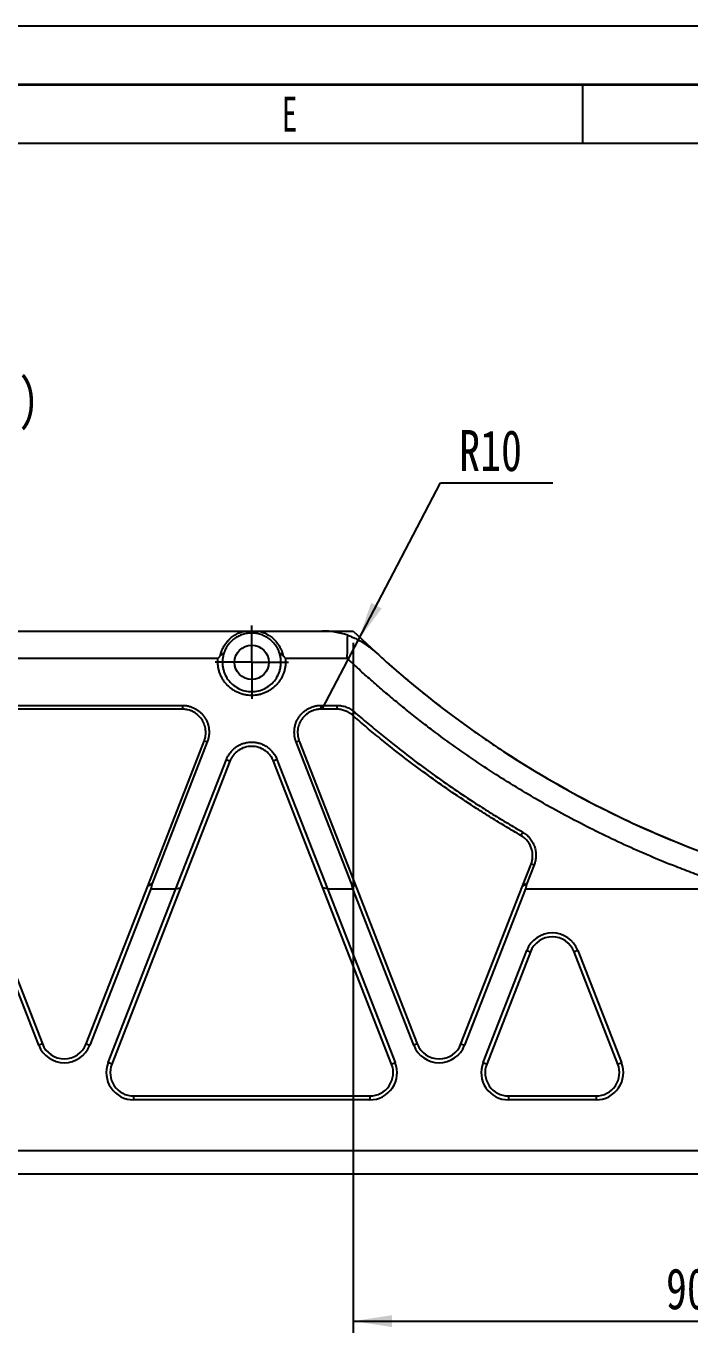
# Model space of a CAD drawing. Header units: millimetres. Extents: x 0 to 420, y 0 to 298.
# Drawn here: x 212.5 to 269.2, y 186.5 to 298 of the extents above; entities that cross this region are included whole.
import ezdxf

# ---------------------------------------------------------------- set-up
doc = ezdxf.new("R2010")
doc.units = ezdxf.units.MM
doc.linetypes.add('CENTERX2', pattern=[20.32, 12.7, -2.54, 2.54, -2.54])
for name, color, linetype in [('SLD-0', 179, 'Continuous'), ('가는실선', 7, 'Continuous'), ('중심선', 1, 'CENTERX2'), ('치수선', 104, 'Continuous')]:
    doc.layers.add(name, color=color, linetype=linetype)
doc.layers.add('도면층1', color=4, linetype='Continuous', lineweight=35)
doc.layers.add('도면층2', color=3, linetype='Continuous', lineweight=25)
doc.styles.add('SLDTEXTSTYLE0', font='TXT', dxfattribs={"width": 0.638186})
doc.styles.add('SLDTEXTSTYLE3', font='TXT', dxfattribs={"width": 0.75})
doc.dimstyles.new('SLDDIMSTYLE0', dxfattribs={"dimtxt": 3.5, "dimasz": 3.302, "dimexe": 0, "dimexo": 0.0625, "dimgap": 0.875, "dimtad": 1, "dimdec": 3, "dimlfac": 1.5, "dimrnd": 1e-09, "dimzin": 12, "dimdsep": 46, "dimtxsty": 'SLDTEXTSTYLE3', "dimsah": 1, "dimcen": 0.09, "dimadec": 0, "dimazin": 3, "dimtfac": 1, "dimtdec": 3, "dimtofl": 0, "dimtmove": 0, "dimatfit": 3, "dimfxl": 1, "dimfrac": 2, "dimtolj": 1, "dimtzin": 12, "dimarcsym": 0})
doc.dimstyles.new('SLDDIMSTYLE6', dxfattribs={"dimtxt": 3.5, "dimasz": 3.302, "dimexe": 0, "dimexo": 0.0625, "dimgap": 0.875, "dimtad": 0, "dimtih": 1, "dimtoh": 1, "dimdec": 3, "dimlfac": 1.5, "dimrnd": 1e-09, "dimzin": 12, "dimdsep": 46, "dimtxsty": 'SLDTEXTSTYLE3', "dimsah": 1, "dimcen": 0, "dimadec": 0, "dimazin": 3, "dimtfac": 1, "dimtdec": 3, "dimtofl": 0, "dimtmove": 0, "dimatfit": 3, "dimfxl": 1, "dimfrac": 2, "dimtolj": 1, "dimtzin": 12, "dimarcsym": 0})

# ---------------------------------------------------------------- blocks, each defined once
blk = doc.blocks.new('_D_6')
at = {"layer": '치수선', "transparency": 16777216}
for p, q in [((240.42, 245.39), (240.42, 186.51)), ((300.42, 210.05), (300.42, 186.51)), ((240.42, 187.51), (300.42, 187.51))]:
    blk.add_line(p, q, dxfattribs=at)
for points in [[(240.42, 187.51), (243.73, 187), (243.73, 188.01)], [(300.42, 187.51), (297.12, 188.01), (297.12, 187)]]:
    blk.add_solid(points, dxfattribs=at)
at = {"layer": '치수선', "transparency": 16777216, "insert": (267.12, 192.02), "char_height": 3.5, "attachment_point": 1, "style": 'SLDTEXTSTYLE3'}
blk.add_mtext('90', dxfattribs=at)
blk = doc.blocks.new('_D_13')
at = {"layer": '치수선', "transparency": 16777216}
for p, q in [((240.87, 245.63), (247.88, 259.02)), ((247.88, 259.02), (257.47, 259.02)), ((237.78, 239.72), (240.87, 245.63))]:
    blk.add_line(p, q, dxfattribs=at)
blk.add_solid([(240.87, 245.63), (242.85, 248.32), (241.95, 248.79)], dxfattribs=at)
at = {"layer": '치수선', "transparency": 16777216, "insert": (249.47, 263.54), "char_height": 3.5, "attachment_point": 1, "style": 'SLDTEXTSTYLE3'}
blk.add_mtext('R10', dxfattribs=at)
blk = doc.blocks.new('SW_CENTERMARKSYMBOL_5')
at = {"layer": '중심선', "color": 0}
for p, q in [((0, 1.67), (0, 3.13)), ((0, 0), (0, 1.67)), ((-1.67, 0), (-3.13, 0)), ((0, 0), (-1.67, 0)), ((0, 0), (0, -1.67)), ((0, 0), (1.67, 0)), ((1.67, 0), (3.13, 0)), ((0, -1.67), (0, -3.13))]:
    blk.add_line(p, q, dxfattribs=at)
blk = doc.blocks.new('SW_NOTE_0_1')
at = {"layer": '가는실선', "color": 0}
for p, q in [((3.24, -5), (9.14, 5)), ((14.8, -5), (20.69, 5)), ((3.24, -5), (0.29, 0)), ((6.19, 0), (0.29, 0)), ((14.8, -5), (11.85, 0)), ((17.75, 0), (11.85, 0))]:
    blk.add_line(p, q, dxfattribs=at)
at = {"layer": '가는실선', "color": 0, "char_height": 3.5, "attachment_point": 1, "style": 'SLDTEXTSTYLE3'}
for s, insert in [('6.3', (0, 4.51)), ('1.6', (11.56, 4.51)), ('(', (9.49, -1.51)), (')', (21.04, -1.51))]:
    blk.add_mtext(s, dxfattribs=dict(at, insert=insert))

msp = doc.modelspace()

# ---------------------------------------------------------------- linework, layer by layer
at = {"color": 7, "linetype": 'Continuous', "lineweight": 25}
for p, q in [((200.36737, 246.385926), (231.145972, 246.385926)), ((232.36737, 246.385926), (237.777951, 246.385926)), ((228.874373, 244.0455), (202.638969, 244.0455)), ((239.915013, 244.0455), (234.638969, 244.0455)), ((205.676294, 240.046884), (225.837048, 240.046884)), ((225.837048, 239.719259), (205.676294, 239.719259)), ((225.837048, 240.046884), (225.837048, 239.719259)), ((237.676294, 240.046884), (239.016988, 240.046884)), ((237.676294, 239.719259), (237.676294, 240.046884)), ((239.016988, 239.719259), (237.676294, 239.719259)), ((239.016988, 240.046884), (239.016988, 239.719259)), ((240.516868, 239.485098), (240.330878, 239.227136)), ((222.876756, 224.632089), (227.700203, 236.992174)), ((227.963945, 236.933763), (223.245382, 224.842445)), ((227.963945, 236.933763), (227.700203, 236.992174)), ((235.813139, 236.992174), (235.549397, 236.933763)), ((240.26796, 224.842445), (235.549397, 236.933763)), ((235.813139, 236.992174), (240.636586, 224.632089)), ((225.287119, 224.389065), (229.598046, 235.435817)), ((229.893516, 235.27731), (225.678806, 224.477115)), ((229.598046, 235.435817), (229.893516, 235.27731)), ((233.915296, 235.435817), (233.619826, 235.27731)), ((237.834536, 224.477115), (233.619826, 235.27731)), ((233.915296, 235.435817), (238.226223, 224.389065)), ((254.877492, 229.235748), (254.736087, 228.945965)), ((254.876756, 224.632089), (255.600315, 226.48621)), ((255.864056, 226.427799), (255.245382, 224.842445)), ((255.864056, 226.427799), (255.600315, 226.48621)), ((213.58299, 211.040027), (208.374834, 224.385926)), ((208.636586, 224.632089), (213.893516, 211.161208)), ((217.619826, 211.161208), (222.876756, 224.632089)), ((223.138508, 224.385926), (217.930352, 211.040027)), ((219.502613, 209.567525), (225.285403, 224.385926)), ((225.678806, 224.477115), (219.813139, 209.446344)), ((223.245382, 224.842445), (222.876756, 224.632089)), ((223.245382, 224.842445), (223.138508, 224.385926)), ((223.138508, 224.385926), (225.285403, 224.385926)), ((225.285403, 224.385926), (225.287119, 224.389065)), ((225.287119, 224.389065), (225.678806, 224.477115)), ((243.700203, 209.446344), (237.834536, 224.477115)), ((238.226223, 224.389065), (237.834536, 224.477115)), ((238.226223, 224.389065), (238.227939, 224.385926)), ((238.227939, 224.385926), (240.374834, 224.385926)), ((238.227939, 224.385926), (244.010729, 209.567525)), ((240.374834, 224.385926), (240.26796, 224.842445)), ((240.636586, 224.632089), (240.26796, 224.842445)), ((245.58299, 211.040027), (240.374834, 224.385926)), ((240.636586, 224.632089), (245.893516, 211.161208)), ((249.619826, 211.161208), (254.876756, 224.632089)), ((255.138508, 224.385926), (249.930352, 211.040027)), ((255.245382, 224.842445), (254.876756, 224.632089)), ((255.245382, 224.842445), (255.138508, 224.385926)), ((255.138508, 224.385926), (273.126893, 224.385926)), ((251.502613, 209.567525), (255.238727, 219.141316)), ((255.549252, 219.020136), (251.813139, 209.446344)), ((255.238727, 219.141316), (255.549252, 219.020136)), ((259.586089, 219.141316), (259.275563, 219.020136)), ((263.011677, 209.446344), (259.275563, 219.020136)), ((259.586089, 219.141316), (263.322203, 209.567525)), ((213.893516, 211.161208), (213.58299, 211.040027)), ((217.619826, 211.161208), (217.930352, 211.040027)), ((245.893516, 211.161208), (245.58299, 211.040027)), ((249.619826, 211.161208), (249.930352, 211.040027)), ((219.813139, 209.446344), (219.502613, 209.567525)), ((243.700203, 209.446344), (244.010729, 209.567525)), ((251.502613, 209.567525), (251.813139, 209.446344)), ((263.011677, 209.446344), (263.322203, 209.567525)), ((221.676294, 206.719259), (221.676294, 206.385926)), ((221.676294, 206.719259), (241.837048, 206.719259)), ((241.837048, 206.385926), (221.676294, 206.385926)), ((241.837048, 206.719259), (241.837048, 206.385926)), ((253.676294, 206.719259), (253.676294, 206.385926)), ((253.676294, 206.719259), (261.148521, 206.719259)), ((261.148521, 206.385926), (253.676294, 206.385926)), ((261.148521, 206.719259), (261.148521, 206.385926)), ((186.510456, 202.052592), (300.423338, 202.052592)), ((300.423338, 200.052592), (184.36737, 200.052592))]:
    msp.add_line(p, q, dxfattribs=at)
msp.add_circle((231.756671, 243.719259), 1.466667, dxfattribs=at)
for centre, radius, start, end in [((237.777951, 239.719259), 6.666667, 70.99750552, 90), ((257.412408, 218.293051), 2.333333, 21.31791228, 158.68208772), ((257.412408, 218.293051), 2, 21.31791228, 158.68208772), ((215.756671, 211.888293), 2.333333, 201.31791228, 338.68208772), ((215.756671, 211.888293), 2, 201.31791228, 338.68208772), ((247.756671, 211.888293), 2.333333, 201.31791228, 338.68208772), ((247.756671, 211.888293), 2, 201.31791228, 338.68208772), ((221.676294, 208.719259), 2.333333, 158.68208772, 270), ((221.676294, 208.719259), 2, 158.68208772, 270), ((241.837048, 208.719259), 2.333333, 270, 21.31791228), ((241.837048, 208.719259), 2, 270, 21.31791228), ((253.676294, 208.719259), 2.333333, 158.68208772, 270), ((253.676294, 208.719259), 2, 158.68208772, 270), ((261.148521, 208.719259), 2.333333, 270, 21.31791228), ((261.148521, 208.719259), 2, 270, 21.31791228)]:
    msp.add_arc(centre, radius, start, end, dxfattribs=at)
for points, knots in [([(229.077607, 244.273047), (229.084513, 244.304798), (229.098304, 244.368203), (229.131562, 244.493707), (229.181012, 244.648179), (229.253746, 244.829253), (229.339152, 245.004707), (229.436857, 245.173641), (229.546355, 245.335201), (229.667099, 245.488568), (229.798482, 245.632965), (229.939849, 245.767656), (230.090485, 245.891953), (230.22765, 245.989574), (230.338615, 246.059429), (230.450597, 246.124449), (230.590303, 246.196434), (230.745132, 246.262676), (230.868298, 246.307335), (230.961328, 246.337281), (231.050618, 246.363045), (231.114276, 246.37832), (231.145972, 246.385926)], [0, 0, 0, 0, 0.0356961909, 0.0712819086, 0.1418707057, 0.2116109398, 0.2803528392, 0.3479606472, 0.4143154062, 0.4793176851, 0.5428899933, 0.6049794715, 0.6655609221, 0.7246390227, 0.7577413451, 0.7822615334, 0.8384766906, 0.8934011516, 0.9242666399, 0.9471887191, 0.9737043381, 1, 1, 1, 1]), ([(234.128985, 244.50801), (234.118197, 244.53926), (234.097066, 244.600473), (234.048765, 244.720807), (233.980535, 244.866987), (233.884301, 245.036776), (233.775164, 245.198582), (233.653718, 245.351409), (233.520705, 245.494334), (233.376916, 245.626488), (233.223206, 245.747064), (233.060491, 245.855326), (232.889737, 245.950604), (232.711962, 246.032302), (232.528231, 246.099901), (232.339658, 246.152959), (232.147401, 246.191122), (231.952662, 246.214128), (231.756671, 246.221815), (231.56068, 246.214128), (231.36594, 246.191122), (231.173684, 246.152959), (230.985111, 246.099901), (230.80138, 246.032302), (230.623605, 245.950604), (230.452851, 245.855326), (230.290136, 245.747064), (230.136426, 245.626488), (229.992637, 245.494334), (229.859624, 245.351409), (229.738178, 245.198582), (229.629041, 245.036776), (229.532807, 244.866987), (229.464579, 244.72081), (229.416277, 244.600476), (229.395146, 244.539264), (229.384357, 244.50801)], [0, 0, 0, 0, 0.019072017, 0.0373572697, 0.0740957833, 0.1101206506, 0.1453452679, 0.1796972076, 0.2131204714, 0.2455778343, 0.2770532894, 0.3075544237, 0.3371144398, 0.3657937878, 0.3936810359, 0.4208926104, 0.4475707978, 0.4738798256, 0.4999999999, 0.5261201743, 0.5524292021, 0.5791073895, 0.606318964, 0.6342062121, 0.6628855601, 0.6924455762, 0.7229467105, 0.7544221656, 0.7868795285, 0.8203027923, 0.854654732, 0.8898793493, 0.9259042166, 0.9626427302, 0.9809256791, 1, 1, 1, 1]), ([(231.145972, 246.385926), (231.171172, 246.385926), (231.221542, 246.385926), (231.322789, 246.385926), (231.450124, 246.385926), (231.603897, 246.385926), (231.757948, 246.385926), (231.911606, 246.385926), (232.064441, 246.385926), (232.216603, 246.385926), (232.317048, 246.385926), (232.36737, 246.385926)], [0, 0, 0, 0, 0.0627413868, 0.1254046003, 0.2506239941, 0.3760067584, 0.5012517012, 0.6258661215, 0.7502831218, 0.874892733, 1, 1, 1, 1]), ([(232.36737, 246.385926), (232.403591, 246.377176), (232.476386, 246.359591), (232.601536, 246.322414), (232.75156, 246.269847), (232.896606, 246.207735), (233.012508, 246.150334), (233.102496, 246.101703), (233.182676, 246.054586), (233.293078, 245.984318), (233.422858, 245.891952), (233.573493, 245.767656), (233.71486, 245.632964), (233.846243, 245.488568), (233.966987, 245.335201), (234.076485, 245.173641), (234.17419, 245.004707), (234.259596, 244.829253), (234.33233, 244.648179), (234.381773, 244.493724), (234.415037, 244.368222), (234.428826, 244.304816), (234.435735, 244.273047)], [0, 0, 0, 0, 0.0300685917, 0.060429201, 0.1065893903, 0.1615136985, 0.193477312, 0.2177406718, 0.2504910635, 0.2753629824, 0.3344409186, 0.3950222006, 0.4571115061, 0.5206836375, 0.5856857356, 0.65204031, 0.7196479298, 0.788389638, 0.858129678, 0.9287182787, 0.9642837656, 1, 1, 1, 1]), ([(239.915013, 244.045502), (239.918678, 244.375051), (239.926009, 245.034124), (239.941123, 245.69313), (239.94868, 246.022622)], [0, 0, 0, 0, 0.5000181129, 1, 1, 1, 1]), ([(239.94868, 246.022622), (240.001206, 246.00411), (240.105535, 245.967342), (240.261418, 245.906786), (240.415313, 245.842834), (240.56718, 245.775148), (240.716926, 245.703908), (240.864475, 245.629158), (241.009751, 245.550979), (241.186107, 245.45038), (241.392037, 245.323632), (241.62493, 245.166456), (241.850647, 244.999597), (242.06962, 244.824071), (242.208535, 244.700027), (242.27805, 244.637954)], [0, 0, 0, 0, 0.065021469, 0.1291472996, 0.1924268301, 0.2549114036, 0.3166543464, 0.3777109281, 0.4381383017, 0.4979954223, 0.5993617606, 0.699923838, 0.8000011878, 0.8999179938, 1, 1, 1, 1]), ([(228.874373, 244.0455), (228.907496, 244.084272), (228.973109, 244.161073), (229.043, 244.235964), (229.077607, 244.273047)], [0, 0, 0, 0, 0.5048342256, 1, 1, 1, 1]), ([(229.384359, 244.508009), (229.350037, 244.485152), (229.280078, 244.438561), (229.1775, 244.360315), (229.111313, 244.302493), (229.077607, 244.273047)], [0, 0, 0, 0, 0.3209395076, 0.6541867729, 1, 1, 1, 1]), ([(229.384357, 244.50801), (229.374824, 244.478262), (229.355264, 244.417224), (229.329771, 244.322019), (229.304622, 244.211626), (229.281457, 244.080617), (229.258616, 243.884842), (229.252266, 243.634769), (229.279702, 243.340014), (229.34174, 243.050496), (229.469087, 242.677638), (229.709627, 242.243674), (230.11219, 241.805307), (230.606508, 241.473192), (231.16505, 241.266163), (231.756671, 241.195824), (232.348292, 241.266163), (232.906834, 241.473192), (233.401152, 241.805307), (233.803715, 242.243675), (234.044255, 242.677638), (234.171603, 243.050496), (234.233638, 243.340014), (234.261082, 243.634771), (234.254708, 243.884825), (234.231919, 244.080618), (234.205719, 244.227936), (234.172764, 244.368685), (234.143215, 244.462723), (234.128985, 244.50801)], [0, 0, 0, 0, 0.0099679259, 0.0204521919, 0.0314528177, 0.0461145304, 0.0629232722, 0.094389015, 0.1258513086, 0.1572982809, 0.1887188992, 0.2513367186, 0.3137610701, 0.375983252, 0.4380390686, 0.5000012458, 0.561963423, 0.6240192397, 0.6862414215, 0.7486657731, 0.8112835925, 0.8427042108, 0.874151183, 0.9056134767, 0.9370792195, 0.95388467, 0.9685496743, 0.984854139, 1, 1, 1, 1]), ([(234.435735, 244.273047), (234.410435, 244.295358), (234.360524, 244.339373), (234.283537, 244.400263), (234.2068, 244.456704), (234.154676, 244.49107), (234.128983, 244.508009)], [0, 0, 0, 0, 0.2605514371, 0.5139943394, 0.7604422721, 1, 1, 1, 1]), ([(234.435735, 244.273047), (234.470342, 244.235964), (234.540233, 244.161073), (234.605846, 244.084272), (234.638969, 244.0455)], [0, 0, 0, 0, 0.4951657703, 1, 1, 1, 1]), ([(242.27805, 244.637953), (242.472232, 244.461236), (242.860132, 244.108224), (243.447459, 243.586029), (244.037818, 243.070012), (244.631574, 242.560655), (245.228527, 242.057835), (245.828627, 241.561591), (246.431788, 241.071917), (247.03793, 240.588816), (247.646974, 240.11229), (248.258842, 239.642339), (248.873455, 239.178962), (249.490734, 238.722158), (250.110603, 238.271924), (250.732983, 237.828258), (251.357799, 237.391156), (251.984973, 236.960611), (252.614432, 236.536619), (254.013018, 235.612342), (256.205906, 234.239982), (259.236544, 232.510623), (262.311801, 230.916679), (265.451933, 229.445516), (268.655238, 228.09924), (271.919911, 226.880383), (275.215503, 225.799329), (277.882571, 225.041615), (279.899502, 224.529474), (281.256959, 224.208103), (282.618152, 223.909029), (283.982718, 223.632267), (285.350285, 223.377818), (286.720489, 223.145724), (288.092948, 222.935839), (289.46735, 222.748695), (290.843131, 222.582258), (291.761939, 222.490065), (292.221116, 222.443991)], [0, 0, 0, 0, 0.01420540625, 0.0283769813, 0.0425147396, 0.05661869573, 0.07068886436, 0.08472526028, 0.09872789836, 0.1126967936, 0.12663196111, 0.14053341611, 0.15440117391, 0.16823524995, 0.1820356598, 0.1958024191, 0.20953554363, 0.22323504931, 0.23690095213, 0.25053326823, 0.31378687169, 0.37655529818, 0.43884025584, 0.50064349294, 0.56355676388, 0.62615657215, 0.68844490736, 0.75042378911, 0.7754952542, 0.800541049, 0.82556131214, 0.85055618264, 0.87552579998, 0.90047030404, 0.92538983513, 0.95028453398, 0.97515454174, 1, 1, 1, 1]), ([(234.638969, 244.0455), (234.641657, 244.012229), (234.647035, 243.945684), (234.650715, 243.845551), (234.65126, 243.728726), (234.646008, 243.595182), (234.627797, 243.395663), (234.585616, 243.148379), (234.504551, 242.858614), (234.393886, 242.57879), (234.254814, 242.311943), (234.088827, 242.060942), (233.897714, 241.828494), (233.683533, 241.6171), (233.448589, 241.429041), (233.195412, 241.266344), (232.926727, 241.130766), (232.64543, 241.02377), (232.354554, 240.946507), (232.057233, 240.899812), (231.756671, 240.88419), (231.456109, 240.899812), (231.158788, 240.946507), (230.867912, 241.02377), (230.586615, 241.130766), (230.31793, 241.266344), (230.064753, 241.429041), (229.829809, 241.6171), (229.615628, 241.828494), (229.424515, 242.060942), (229.258528, 242.311943), (229.119455, 242.57879), (229.008793, 242.858613), (228.92772, 243.148379), (228.885583, 243.395542), (228.867311, 243.595064), (228.861545, 243.745215), (228.863004, 243.895608), (228.870582, 243.995512), (228.874373, 244.0455)], [0, 0, 0, 0, 0.010466849, 0.0209343764, 0.0314148495, 0.0471011169, 0.0628269163, 0.094220777, 0.1256002047, 0.1569592254, 0.1882927184, 0.2195966353, 0.2508681954, 0.2821060076, 0.3133101437, 0.3444821106, 0.3756247941, 0.4067423526, 0.4378400418, 0.4689239956, 0.5000009327, 0.5310778697, 0.5621618235, 0.5932595127, 0.6243770712, 0.6555197547, 0.6866917217, 0.7178958577, 0.7491336699, 0.78040523, 0.8117091469, 0.8430426399, 0.8744016606, 0.9057810884, 0.937174949, 0.9528628242, 0.9685870158, 0.9842822084, 1, 1, 1, 1]), ([(272.429611, 224.65799), (272.178523, 224.742483), (271.676353, 224.911468), (270.926067, 225.173501), (270.177998, 225.441785), (269.432354, 225.716933), (268.689079, 225.998784), (267.454539, 226.479664), (265.73842, 227.183877), (263.557602, 228.148299), (261.40347, 229.171184), (259.27773, 230.251763), (257.181722, 231.389278), (254.428974, 232.980832), (251.069775, 235.108412), (248.108765, 237.216144), (246.125284, 238.733998), (245.056001, 239.57867), (244.000253, 240.439442), (242.957937, 241.316221), (241.929408, 242.209373), (240.913349, 243.117523), (240.247877, 243.736095), (239.915014, 244.045499)], [0, 0, 0, 0, 0.0207961729, 0.0415919056, 0.0623889059, 0.0831888816, 0.1039935394, 0.1248045851, 0.1872241384, 0.2496541969, 0.3120904812, 0.3745575238, 0.4370277506, 0.4995192096, 0.6245305628, 0.7496099667, 0.7853828787, 0.8211406107, 0.8568916882, 0.8926446413, 0.928407999, 0.9641902826, 1, 1, 1, 1]), ([(225.837048, 240.046884), (225.867803, 240.046528), (225.929347, 240.045814), (226.021609, 240.039984), (226.128901, 240.029154), (226.250842, 240.010492), (226.431566, 239.971517), (226.652609, 239.902266), (226.905649, 239.787722), (227.142964, 239.643366), (227.36103, 239.471333), (227.556646, 239.274158), (227.726932, 239.054749), (227.869384, 238.816338), (227.981906, 238.562436), (228.062848, 238.296782), (228.111015, 238.02328), (228.125715, 237.745977), (228.109853, 237.515102), (228.080528, 237.33258), (228.050093, 237.197295), (228.0121, 237.063797), (227.979993, 236.977099), (227.963945, 236.933763)], [0, 0, 0, 0, 0.0206811678, 0.0413845981, 0.0621449939, 0.0931952029, 0.1243040173, 0.1864709191, 0.2486907363, 0.3109761135, 0.3733358145, 0.4357742181, 0.4982910761, 0.5608815452, 0.6235364862, 0.6862430092, 0.7489852316, 0.8117452042, 0.8745039513, 0.9058353496, 0.9372709761, 0.9686442863, 1, 1, 1, 1]), ([(227.700203, 236.992174), (227.713822, 237.028908), (227.741975, 237.104848), (227.774801, 237.219651), (227.801917, 237.339386), (227.82787, 237.499247), (227.841912, 237.703672), (227.829041, 237.946573), (227.786835, 238.186172), (227.692518, 238.495872), (227.505227, 238.85805), (227.234923, 239.165781), (226.980131, 239.36639), (226.771609, 239.493014), (226.550915, 239.592768), (226.344216, 239.657505), (226.159445, 239.69517), (225.998576, 239.715494), (225.890823, 239.718006), (225.837048, 239.719259)], [0, 0, 0, 0, 0.0303876486, 0.0628209932, 0.0926090658, 0.125691354, 0.1885594938, 0.2514292236, 0.3142759249, 0.3770763054, 0.5022320763, 0.6270089841, 0.6902302948, 0.7516122298, 0.8142561144, 0.8758795364, 0.917414846, 0.9587858891, 1, 1, 1, 1]), ([(235.549397, 236.933763), (235.538548, 236.962545), (235.516836, 237.020147), (235.488728, 237.108211), (235.459812, 237.212099), (235.432868, 237.332475), (235.403479, 237.514974), (235.387633, 237.74598), (235.402325, 238.023279), (235.450494, 238.296782), (235.531436, 238.562436), (235.643958, 238.816338), (235.78641, 239.054749), (235.956696, 239.274158), (236.152312, 239.471332), (236.370378, 239.643366), (236.607693, 239.787721), (236.860733, 239.902272), (237.081661, 239.971462), (237.262382, 240.010504), (237.399485, 240.031334), (237.537674, 240.044473), (237.630091, 240.046081), (237.676294, 240.046884)], [0, 0, 0, 0, 0.0208729763, 0.0417731154, 0.0627341503, 0.0940880013, 0.1255011842, 0.1882599405, 0.2510199223, 0.313762154, 0.3764686861, 0.4391236363, 0.5017141147, 0.5642309818, 0.6266693946, 0.6890291048, 0.7513144912, 0.8135343174, 0.8757012284, 0.9067290625, 0.9378602611, 0.968934333, 1, 1, 1, 1]), ([(237.676294, 239.719259), (237.644057, 239.718809), (237.579508, 239.717907), (237.482804, 239.71061), (237.386342, 239.698941), (237.290347, 239.68247), (237.148475, 239.650982), (236.962431, 239.592789), (236.741754, 239.49302), (236.53322, 239.366397), (236.278427, 239.165788), (236.008115, 238.85805), (235.820824, 238.495872), (235.726507, 238.186172), (235.684301, 237.946573), (235.671429, 237.703672), (235.685471, 237.499258), (235.711423, 237.339396), (235.738537, 237.219666), (235.771365, 237.104852), (235.799519, 237.028912), (235.813139, 236.992174)], [0, 0, 0, 0, 0.0247112606, 0.0494792984, 0.0743057083, 0.0991920738, 0.1241399672, 0.1857537009, 0.2484045064, 0.3097767547, 0.3730049767, 0.497779106, 0.62293209, 0.6857310721, 0.7485763741, 0.8114447039, 0.8743114438, 0.9073848308, 0.9371804054, 0.9696093998, 1, 1, 1, 1]), ([(239.016988, 240.046884), (239.051037, 240.046442), (239.119225, 240.045555), (239.255305, 240.036086), (239.424498, 240.013373), (239.624146, 239.967819), (239.818943, 239.904681), (240.007279, 239.824303), (240.18772, 239.727485), (240.330093, 239.633508), (240.438896, 239.55129), (240.490865, 239.507173), (240.516868, 239.485098)], [0, 0, 0, 0, 0.0623295929, 0.1248234716, 0.2496363368, 0.3744904255, 0.4994049084, 0.6243969354, 0.7494809417, 0.8746688283, 0.9372897142, 1, 1, 1, 1]), ([(240.330878, 239.227136), (240.307744, 239.246766), (240.261731, 239.285809), (240.189785, 239.340072), (240.116451, 239.39074), (240.015403, 239.454017), (239.884121, 239.524481), (239.718887, 239.594884), (239.548641, 239.650131), (239.373647, 239.689724), (239.196112, 239.714628), (239.076634, 239.717717), (239.016988, 239.719259)], [0, 0, 0, 0, 0.0637317146, 0.1267578941, 0.1890807225, 0.2507024586, 0.3767000277, 0.5008064934, 0.6261996256, 0.7505102371, 0.8754482831, 1, 1, 1, 1]), ([(254.736087, 228.945965), (254.524006, 229.068891), (254.099462, 229.314967), (253.465924, 229.690864), (252.834128, 230.072149), (252.204405, 230.459287), (251.576738, 230.852156), (250.538829, 231.513581), (249.099535, 232.463792), (247.282321, 233.727729), (245.492831, 235.037871), (243.933836, 236.238076), (242.590042, 237.317184), (241.452202, 238.259265), (240.70521, 238.904032), (240.330878, 239.227136)], [0, 0, 0, 0, 0.0414505096, 0.0829758631, 0.1245761017, 0.1662512669, 0.2080013996, 0.2498265407, 0.3744457272, 0.499762638, 0.624384807, 0.7498182286, 0.8328381763, 0.9162320113, 1, 1, 1, 1]), ([(240.516868, 239.485098), (240.702246, 239.324325), (241.072982, 239.002796), (241.634045, 238.526183), (242.198682, 238.053777), (242.767251, 237.585983), (243.339658, 237.122693), (244.299724, 236.358398), (245.660978, 235.310157), (247.44322, 234.005261), (249.256674, 232.743887), (250.895368, 231.661795), (252.348276, 230.744544), (253.605174, 229.977185), (254.453403, 229.482883), (254.877492, 229.235748)], [0, 0, 0, 0, 0.0416996071, 0.0833947274, 0.1250880907, 0.166782427, 0.2084804661, 0.2501849373, 0.375227443, 0.5002408815, 0.6252035983, 0.7501765945, 0.8334758745, 0.9167430293, 1, 1, 1, 1]), ([(229.598046, 235.435817), (229.61258, 235.471537), (229.641635, 235.542949), (229.691985, 235.647228), (229.75627, 235.765986), (229.838274, 235.896892), (229.941199, 236.036834), (230.054341, 236.168666), (230.177016, 236.291674), (230.308569, 236.405142), (230.448236, 236.50846), (230.595256, 236.601019), (230.748784, 236.68233), (230.907977, 236.751905), (231.071926, 236.809386), (231.239723, 236.854417), (231.410417, 236.886778), (231.583058, 236.906254), (231.756671, 236.91277), (231.930284, 236.906254), (232.102925, 236.886778), (232.273619, 236.854417), (232.441416, 236.809386), (232.605365, 236.751905), (232.764558, 236.68233), (232.918086, 236.601019), (233.065106, 236.50846), (233.204773, 236.405142), (233.336326, 236.291674), (233.459002, 236.168666), (233.572142, 236.036835), (233.675071, 235.89689), (233.767292, 235.749665), (233.834584, 235.621534), (233.882864, 235.516349), (233.904479, 235.462677), (233.915296, 235.435817)], [0, 0, 0, 0, 0.0209344779, 0.0418521322, 0.0628045365, 0.094172066, 0.1255168519, 0.1568377645, 0.1881342508, 0.2194062596, 0.250654334, 0.281879511, 0.3130833859, 0.3442679957, 0.3754358489, 0.4065898029, 0.4377330562, 0.4688690307, 0.5000013273, 0.531133624, 0.5622695985, 0.5934128517, 0.6245668057, 0.6557346589, 0.6869192688, 0.7181231436, 0.7493483207, 0.780596395, 0.8118684039, 0.8431648902, 0.8744858027, 0.9058305887, 0.9371981181, 0.9685868207, 0.9842792508, 1, 1, 1, 1]), ([(233.619826, 235.27731), (233.606827, 235.309212), (233.581269, 235.371933), (233.537653, 235.461866), (233.482198, 235.564086), (233.411975, 235.676024), (233.293546, 235.836817), (233.124063, 236.019992), (232.812114, 236.269538), (232.356605, 236.489859), (231.756671, 236.580373), (231.156735, 236.48986), (230.701232, 236.269537), (230.389271, 236.019994), (230.219827, 235.836817), (230.101333, 235.676047), (230.022523, 235.55004), (229.951551, 235.416837), (229.913199, 235.324631), (229.893516, 235.27731)], [0, 0, 0, 0, 0.02174665449, 0.04275620447, 0.063028899, 0.0950727497, 0.12593710506, 0.18867416806, 0.25128045455, 0.37578884736, 0.50000403019, 0.62421921302, 0.74872760584, 0.81133389232, 0.87407095533, 0.90492844385, 0.93697916106, 0.96765699665, 1, 1, 1, 1]), ([(255.600315, 226.48621), (255.613131, 226.52067), (255.639704, 226.592121), (255.672897, 226.705778), (255.704581, 226.842938), (255.728573, 227.001763), (255.739497, 227.179058), (255.734646, 227.356647), (255.707272, 227.591692), (255.634089, 227.879536), (255.48676, 228.203833), (255.317398, 228.44923), (255.158099, 228.624546), (255.026834, 228.745117), (254.887158, 228.853675), (254.786072, 228.915429), (254.736087, 228.945965)], [0, 0, 0, 0, 0.0389131318, 0.0806848512, 0.1253152882, 0.1880101996, 0.2507207697, 0.3134338906, 0.3761363695, 0.5013381819, 0.6263540663, 0.7511145532, 0.8143694257, 0.8757042504, 0.9385384693, 1, 1, 1, 1]), ([(254.877492, 229.235748), (254.906494, 229.218525), (254.964587, 229.184029), (255.076737, 229.108645), (255.210824, 229.00561), (255.359883, 228.868079), (255.496231, 228.717948), (255.618697, 228.556294), (255.726385, 228.384446), (255.818387, 228.203717), (255.894042, 228.01556), (255.952691, 227.821431), (255.99394, 227.622876), (256.017394, 227.421445), (256.022945, 227.218727), (256.010458, 227.016322), (255.98018, 226.815797), (255.940015, 226.651632), (255.899691, 226.522675), (255.875937, 226.459432), (255.864056, 226.427799)], [0, 0, 0, 0, 0.031052585, 0.0621985391, 0.1244362328, 0.1867308877, 0.2490833176, 0.3114925588, 0.3739557227, 0.4364683739, 0.4990244079, 0.5616164823, 0.6242360437, 0.6868737573, 0.7495196796, 0.8121636342, 0.8747955109, 0.937405649, 0.9686917731, 1, 1, 1, 1])]:
    msp.add_open_spline(points, degree=3, knots=knots, dxfattribs=at)
at = {"layer": 'SLD-0', "color": 7}
msp.add_line((420, 298), (0, 298), dxfattribs=at)
at = {"layer": '도면층1', "color": 7}
msp.add_line((415, 293), (5, 293), dxfattribs=at)
at = {"layer": '도면층2', "color": 7}
for p, q in [((260, 293), (260, 288)), ((410, 288), (10, 288))]:
    msp.add_line(p, q, dxfattribs=at)
at = {"layer": '치수선'}
msp.add_line((237.777951, 246.385926), (240.423338, 246.385926), dxfattribs=at)
msp.add_arc((300.423338, 308.191862), 86.139269, 225.8494244, 270, dxfattribs=at)

# ---------------------------------------------------------------- block references
at = {"layer": '가는실선'}
msp.add_blockref('SW_NOTE_0_1', (190.775604, 269.449132), dxfattribs=at)
at = {"layer": '중심선'}
msp.add_blockref('SW_CENTERMARKSYMBOL_5', (231.756671, 243.719259), dxfattribs=at)

# ---------------------------------------------------------------- texts
at = {"layer": '도면층2', "color": 7, "insert": (234.986023, 291.992203), "char_height": 3, "attachment_point": 2, "style": 'SLDTEXTSTYLE0'}
msp.add_mtext('E', dxfattribs=at)

# ---------------------------------------------------------------- dimensions: what is measured, and where the dimension line sits
at = {"layer": '치수선'}
dim = msp.add_radius_dim(center=(237.777951, 239.719259), mpoint=(240.868352, 245.626362), dimstyle='SLDDIMSTYLE6', dxfattribs=at)
dim.commit()
dim.dimension.update_dxf_attribs({"geometry": '_D_13', "text_midpoint": (253.468377, 261.802506), "dimtype": 164})
dim = msp.add_linear_dim(base=(300.423338, 187.505988), p1=(240.423338, 246.385926), p2=(300.423338, 211.052592), dimstyle='SLDDIMSTYLE0', dxfattribs=at)
dim.commit()
dim.dimension.update_dxf_attribs({"geometry": '_D_6', "text_midpoint": (269.705094, 187.505988), "dimtype": 160})

doc.saveas('drawing.dxf')
